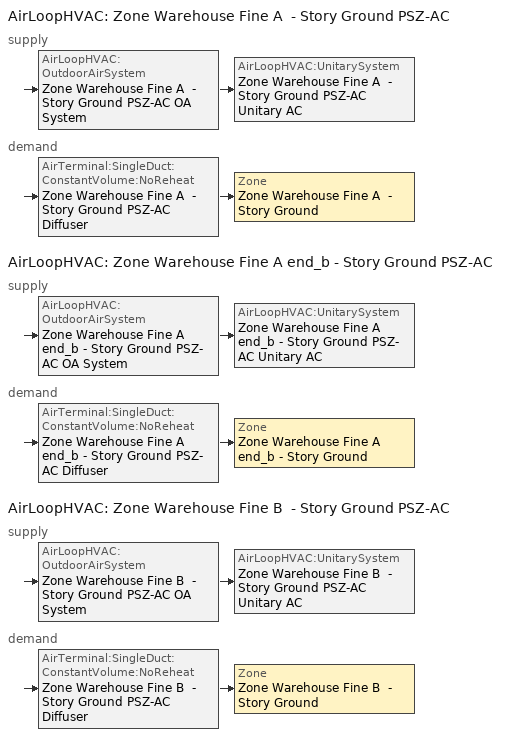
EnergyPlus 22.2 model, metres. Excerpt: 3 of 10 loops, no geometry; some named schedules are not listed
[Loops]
AirLoopHVAC 'Zone Warehouse Fine A  - Story Ground PSZ-AC'
 supply: AirLoopHVAC:OutdoorAirSystem 'Zone Warehouse Fine A  - Story Ground PSZ-AC OA System' > AirLoopHVAC:UnitarySystem 'Zone Warehouse Fine A  - Story Ground PSZ-AC Unitary AC'
 demand: AirTerminal:SingleDuct:ConstantVolume:NoReheat 'Zone Warehouse Fine A  - Story Ground PSZ-AC Diffuser' > Zone 'Zone Warehouse Fine A  - Story Ground'
AirLoopHVAC 'Zone Warehouse Fine A end_b - Story Ground PSZ-AC'
 supply: AirLoopHVAC:OutdoorAirSystem 'Zone Warehouse Fine A end_b - Story Ground PSZ-AC OA System' > AirLoopHVAC:UnitarySystem 'Zone Warehouse Fine A end_b - Story Ground PSZ-AC Unitary AC'
 demand: AirTerminal:SingleDuct:ConstantVolume:NoReheat 'Zone Warehouse Fine A end_b - Story Ground PSZ-AC Diffuser' > Zone 'Zone Warehouse Fine A end_b - Story Ground'
AirLoopHVAC 'Zone Warehouse Fine B  - Story Ground PSZ-AC'
 supply: AirLoopHVAC:OutdoorAirSystem 'Zone Warehouse Fine B  - Story Ground PSZ-AC OA System' > AirLoopHVAC:UnitarySystem 'Zone Warehouse Fine B  - Story Ground PSZ-AC Unitary AC'
 demand: AirTerminal:SingleDuct:ConstantVolume:NoReheat 'Zone Warehouse Fine B  - Story Ground PSZ-AC Diffuser' > Zone 'Zone Warehouse Fine B  - Story Ground'
[ZoneControl:Thermostat] Temperature Difference Between Cutout And Setpoint {deltaC}=0
Name | Zone or ZoneList | Control Type Schedule | Control 1
Zone Warehouse Fine A  - Story Ground Thermostat | Zone Warehouse Fine A  - Story Ground | Zone Warehouse Fine A  - Story Ground Thermostat Schedule | Warehouse Fine - DOE Ref 1980-2004 Thermostat
Zone Warehouse Fine A end_b - Story Ground Thermostat | Zone Warehouse Fine A end_b - Story Ground | Zone Warehouse Fine A end_b - Story Ground Thermostat Schedule | Warehouse Fine - DOE Ref 1980-2004 Thermostat 1
Zone Warehouse Fine B  - Story Ground Thermostat | Zone Warehouse Fine B  - Story Ground | Zone Warehouse Fine B  - Story Ground Thermostat Schedule | Warehouse Fine - DOE Ref 1980-2004 Thermostat 2
[ThermostatSetpoint:DualSetpoint] Heating Setpoint Temperature Schedule=Warehouse HtgSetp FineStorage; Cooling Setpoint Temperature Schedule=Warehouse ClgSetp FineStorage
Warehouse Fine - DOE Ref 1980-2004 Thermostat; Warehouse Fine - DOE Ref 1980-2004 Thermostat 1; Warehouse Fine - DOE Ref 1980-2004 Thermostat 2
[ZoneHVAC:Baseboard:Convective:Electric] Availability Schedule=Outage Availability Schedule; Heating Design Capacity {W}=Autosize; Efficiency=1
Zone Warehouse Bulk A  - Story Ground Electric Baseboard; Zone Warehouse Bulk A end_a - Story Ground Electric Baseboard; Zone Warehouse Bulk B  - Story Ground Electric Baseboard; Zone Warehouse Bulk B end_a - Story Ground Electric Baseboard; Zone Warehouse Bulk C  - Story Ground Electric Baseboard; Zone Warehouse Bulk C end_a - Story Ground Electric Baseboard
[Zone equipment]
Zone Warehouse Fine A  - Story Ground: Zone Warehouse Fine A  - Story Ground PSZ-AC Diffuser
Zone Warehouse Fine A end_b - Story Ground: Zone Warehouse Fine A end_b - Story Ground PSZ-AC Diffuser
Zone Warehouse Fine B  - Story Ground: Zone Warehouse Fine B  - Story Ground PSZ-AC Diffuser
[Sizing:Zone] Zone Cooling Design Supply Air Temperature Input Method=SupplyAirTemperature; Zone Cooling Design Supply Air Temperature {C}=12.7778; Zone Cooling Design Supply Air Temperature Difference {deltaC}=11.11; Zone Heating Design Supply Air Temperature Input Method=SupplyAirTemperature; Zone Heating Design Supply Air Temperature {C}=50; Zone Heating Design Supply Air Temperature Difference {deltaC}=11.11; Zone Cooling Design Supply Air Humidity Ratio {kgWater/kgDryAir}=0.0085; Zone Heating Design Supply Air Humidity Ratio {kgWater/kgDryAir}=0.008; Cooling Design Air Flow Method=DesignDay; Cooling Design Air Flow Rate {m3/s}=0; Cooling Minimum Air Flow per Zone Floor Area {m3/s-m2}=0.000762; Cooling Minimum Air Flow {m3/s}=0; Cooling Minimum Air Flow Fraction=0; Heating Design Air Flow Method=DesignDay; Heating Design Air Flow Rate {m3/s}=0; Heating Maximum Air Flow per Zone Floor Area {m3/s-m2}=0.002032; Heating Maximum Air Flow {m3/s}=0.141576; Heating Maximum Air Flow Fraction=0.3; Account for Dedicated Outdoor Air System=No; Zone Load Sizing Method=Sensible Load Only No Latent Load; Zone Latent Cooling Design Supply Air Humidity Ratio Input Method=HumidityRatioDifference; Zone Cooling Design Supply Air Humidity Ratio Difference {kgWater/kgDryAir}=0.005; Zone Latent Heating Design Supply Air Humidity Ratio Input Method=HumidityRatioDifference; Zone Humidification Design Supply Air Humidity Ratio Difference {kgWater/kgDryAir}=0.005
Name | Design Specification Outdoor Air Object
Zone Warehouse Fine A  - Story Ground | Zone Warehouse Fine A  - Story Ground DSOA Space List
Zone Warehouse Fine A end_b - Story Ground | Zone Warehouse Fine A end_b - Story Ground DSOA Space List
Zone Warehouse Fine B  - Story Ground | Zone Warehouse Fine B  - Story Ground DSOA Space List
[DesignSpecification:OutdoorAir]
Warehouse Fine Ventilation: Outdoor Air Method=Sum; Outdoor Air Flow per Person {m3/s-person}=0; Outdoor Air Flow per Zone Floor Area {m3/s-m2}=0.000254; Outdoor Air Flow per Zone {m3/s}=0; Outdoor Air Flow Air Changes per Hour {1/hr}=0
[DesignSpecification:OutdoorAir:SpaceList] Space Design Specification Outdoor Air Object Name 1=Warehouse Fine Ventilation
Name | Space Name 1
Zone Warehouse Fine A  - Story Ground DSOA Space List | Warehouse Fine A  - Story Ground
Zone Warehouse Fine A end_b - Story Ground DSOA Space List | Warehouse Fine A end_b - Story Ground
Zone Warehouse Fine B  - Story Ground DSOA Space List | Warehouse Fine B  - Story Ground
[AirTerminal:SingleDuct:ConstantVolume:NoReheat] Availability Schedule=Always On Discrete; Maximum Air Flow Rate {m3/s}=AutoSize
Zone Warehouse Fine A  - Story Ground PSZ-AC Diffuser; Zone Warehouse Fine A end_b - Story Ground PSZ-AC Diffuser; Zone Warehouse Fine B  - Story Ground PSZ-AC Diffuser
[Controller:MechanicalVentilation] Availability Schedule=Always On Discrete; Demand Controlled Ventilation=No; System Outdoor Air Method=ZoneSum; Design Specification Outdoor Air Object Name 1=Warehouse Fine Ventilation
Name | Zone or ZoneList Name 1
Controller Mechanical Ventilation 1 | Zone Warehouse Fine A  - Story Ground
Controller Mechanical Ventilation 2 | Zone Warehouse Fine A end_b - Story Ground
Controller Mechanical Ventilation 3 | Zone Warehouse Fine B  - Story Ground
[AirLoopHVAC] Design Supply Air Flow Rate {m3/s}=AutoSize; Design Return Air Flow Fraction of Supply Air Flow=1
Zone Warehouse Fine A  - Story Ground PSZ-AC; Zone Warehouse Fine A end_b - Story Ground PSZ-AC; Zone Warehouse Fine B  - Story Ground PSZ-AC
[Sizing:System] Type of Load to Size On=Sensible; Design Outdoor Air Flow Rate {m3/s}=Autosize; Central Heating Maximum System Air Flow Ratio=1; Preheat Design Temperature {C}=7.22222; Preheat Design Humidity Ratio {kgWater/kgDryAir}=0.008; Precool Design Temperature {C}=12.7778; Precool Design Humidity Ratio {kgWater/kgDryAir}=0.008; Central Cooling Design Supply Air Temperature {C}=12.7778; Central Heating Design Supply Air Temperature {C}=50; Type of Zone Sum to Use=Coincident; 100% Outdoor Air in Cooling=No; 100% Outdoor Air in Heating=No; Central Cooling Design Supply Air Humidity Ratio {kgWater/kgDryAir}=0.0085; Central Heating Design Supply Air Humidity Ratio {kgWater/kgDryAir}=0.008; Cooling Supply Air Flow Rate Method=DesignDay; Cooling Supply Air Flow Rate {m3/s}=0; Cooling Supply Air Flow Rate Per Floor Area {m3/s-m2}=0.00996765; Cooling Fraction of Autosized Cooling Supply Air Flow Rate=1; Cooling Supply Air Flow Rate Per Unit Cooling Capacity {m3/s-W}=3.94755e-05; Heating Supply Air Flow Rate Method=DesignDay; Heating Supply Air Flow Rate {m3/s}=0; Heating Supply Air Flow Rate Per Floor Area {m3/s-m2}=0.00996765; Heating Fraction of Autosized Heating Supply Air Flow Rate=1; Heating Fraction of Autosized Cooling Supply Air Flow Rate=1; Heating Supply Air Flow Rate Per Unit Heating Capacity {m3/s-W}=3.15882e-05; System Outdoor Air Method=ZoneSum; Zone Maximum Outdoor Air Fraction=1; Cooling Design Capacity Method=CoolingDesignCapacity; Cooling Design Capacity {W}=Autosize; Cooling Design Capacity Per Floor Area {W/m2}=234.7; Fraction of Autosized Cooling Design Capacity=1; Heating Design Capacity Method=HeatingDesignCapacity; Heating Design Capacity {W}=Autosize; Heating Design Capacity Per Floor Area {W/m2}=157; Fraction of Autosized Heating Design Capacity=1; Central Cooling Capacity Control Method=OnOff; Occupant Diversity=Autosize
Zone Warehouse Fine A  - Story Ground PSZ-AC; Zone Warehouse Fine A end_b - Story Ground PSZ-AC; Zone Warehouse Fine B  - Story Ground PSZ-AC
[AvailabilityManager:NightCycle] Applicability Schedule=Always On Discrete; Control Type=CycleOnAny; Thermostat Tolerance {deltaC}=1; Cycling Run Time Control Type=FixedRunTime; Cycling Run Time {s}=1800
Name | Fan Schedule
Availability Manager Night Cycle 6 | Zone Warehouse Fine A  - Story Ground PSZ-AC Occ Sch
Availability Manager Night Cycle 7 | Zone Warehouse Fine A end_b - Story Ground PSZ-AC Occ Sch
Availability Manager Night Cycle 8 | Zone Warehouse Fine B  - Story Ground PSZ-AC Occ Sch
Availability Manager Night Cycle 9 | Zone Warehouse Fine B end_b - Story Ground PSZ-AC Occ Sch
Availability Manager Night Cycle 10 | Zone Warehouse Fine C  - Story Ground PSZ-AC Occ Sch
Availability Manager Night Cycle 11 | Zone Warehouse Fine C end_b - Story Ground PSZ-AC Occ Sch
Availability Manager Night Cycle 12 | Zone Warehouse Office A  - Story Ground PSZ-AC Occ Sch
Availability Manager Night Cycle 13 | Zone Warehouse Office B  - Story Ground PSZ-AC Occ Sch
Availability Manager Night Cycle 14 | Zone Warehouse Office C  - Story Ground PSZ-AC Occ Sch
[Controller:OutdoorAir] Minimum Outdoor Air Flow Rate {m3/s}=Autosize; Maximum Outdoor Air Flow Rate {m3/s}=Autosize; Economizer Control Type=NoEconomizer; Economizer Control Action Type=ModulateFlow; Economizer Maximum Limit Dry-Bulb Temperature {C}=28; Economizer Maximum Limit Enthalpy {J/kg}=64000; Lockout Type=LockoutWithCompressor; Minimum Limit Type=FixedMinimum; Minimum Outdoor Air Schedule=Always On Discrete; High Humidity Control=No; Control High Indoor Humidity Based on Outdoor Humidity Ratio=Yes; Heat Recovery Bypass Control Type=BypassWhenWithinEconomizerLimits
Name | Mechanical Ventilation Controller
Zone Warehouse Fine A  - Story Ground PSZ-AC OA System Controller | Controller Mechanical Ventilation 1
Zone Warehouse Fine A end_b - Story Ground PSZ-AC OA System Controller | Controller Mechanical Ventilation 2
Zone Warehouse Fine B  - Story Ground PSZ-AC OA System Controller | Controller Mechanical Ventilation 3
[AvailabilityManager:Scheduled] Schedule=Always On Discrete
Zone Warehouse Fine A  - Story Ground PSZ-AC OA System Availability Manager; Zone Warehouse Fine A end_b - Story Ground PSZ-AC OA System Availability Manager; Zone Warehouse Fine B  - Story Ground PSZ-AC OA System Availability Manager; Zone Warehouse Fine B end_b - Story Ground PSZ-AC OA System Availability Manager; Zone Warehouse Fine C  - Story Ground PSZ-AC OA System Availability Manager; Zone Warehouse Fine C end_b - Story Ground PSZ-AC OA System Availability Manager; Zone Warehouse Office A  - Story Ground PSZ-AC OA System Availability Manager; Zone Warehouse Office B  - Story Ground PSZ-AC OA System Availability Manager; Zone Warehouse Office C  - Story Ground PSZ-AC OA System Availability Manager
[SetpointManager:MixedAir] Control Variable=Temperature
Name | Setpoint Node or NodeList
Zone Warehouse Fine A  - Story Ground PSZ-AC Mixed Air Node OS Default SPM | Zone Warehouse Fine A  - Story Ground PSZ-AC Mixed Air Node
Zone Warehouse Fine A end_b - Story Ground PSZ-AC Mixed Air Node OS Default SPM | Zone Warehouse Fine A end_b - Story Ground PSZ-AC Mixed Air Node
Zone Warehouse Fine B  - Story Ground PSZ-AC Mixed Air Node OS Default SPM | Zone Warehouse Fine B  - Story Ground PSZ-AC Mixed Air Node
[AirLoopHVAC:UnitarySystem] Control Type=Load; Dehumidification Control Type=None; Availability Schedule=Outage Availability Schedule; Fan Placement=DrawThrough; DX Heating Coil Sizing Ratio=1; Use DOAS DX Cooling Coil=No; Minimum Supply Air Temperature {C}=2; Latent Load Control=SensibleOnlyLoadControl; Cooling Supply Air Flow Rate {m3/s}=Autosize; Heating Supply Air Flow Rate {m3/s}=Autosize; No Load Supply Air Flow Rate {m3/s}=Autosize; Maximum Supply Air Temperature {C}=80; Maximum Outdoor Dry-Bulb Temperature for Supplemental Heater Operation {C}=21; Maximum Cycling Rate {cycles/hr}=2.5; Heat Pump Time Constant {s}=60; Fraction of On-Cycle Power Use=0.01; Heat Pump Fan Delay Time {s}=60; Ancillary On-Cycle Electric Power {W}=0; Ancillary Off-Cycle Electric Power {W}=0
Name | Controlling Zone or Thermostat Location | Supply Fan | Supply Air Fan Operating Mode Schedule | Heating Coil | Cooling Coil | Supplemental Heating Coil
Zone Warehouse Fine A  - Story Ground PSZ-AC Unitary AC | Zone Warehouse Fine A  - Story Ground | Zone Warehouse Fine A  - Story Ground PSZ-AC Fan | Zone Warehouse Fine A  - Story Ground PSZ-AC Occ Sch | Zone Warehouse Fine A  - Story Ground PSZ-AC Gas Htg Coil 12kBtu/hr 0.8 Thermal Eff | Zone Warehouse Fine A  - Story Ground PSZ-AC 1spd DX AC Clg Coil 5kBtu/hr 9.7SEER | Zone Warehouse Fine A  - Story Ground PSZ-AC No Heat
Zone Warehouse Fine A end_b - Story Ground PSZ-AC Unitary AC | Zone Warehouse Fine A end_b - Story Ground | Zone Warehouse Fine A end_b - Story Ground PSZ-AC Fan | Zone Warehouse Fine A end_b - Story Ground PSZ-AC Occ Sch | Zone Warehouse Fine A end_b - Story Ground PSZ-AC Gas Htg Coil 19kBtu/hr 0.8 Thermal Eff | Zone Warehouse Fine A end_b - Story Ground PSZ-AC 1spd DX AC Clg Coil 8kBtu/hr 9.7SEER | Zone Warehouse Fine A end_b - Story Ground PSZ-AC No Heat
Zone Warehouse Fine B  - Story Ground PSZ-AC Unitary AC | Zone Warehouse Fine B  - Story Ground | Zone Warehouse Fine B  - Story Ground PSZ-AC Fan | Zone Warehouse Fine B  - Story Ground PSZ-AC Occ Sch | Zone Warehouse Fine B  - Story Ground PSZ-AC Gas Htg Coil 9kBtu/hr 0.8 Thermal Eff | Zone Warehouse Fine B  - Story Ground PSZ-AC 1spd DX AC Clg Coil 3kBtu/hr 9.7SEER | Zone Warehouse Fine B  - Story Ground PSZ-AC No Heat
[Fan:OnOff] Availability Schedule=Always On Discrete; Fan Total Efficiency=0.53625; Pressure Rise {Pa}=622.722; Maximum Flow Rate {m3/s}=Autosize; Motor Efficiency=0.825; Motor In Airstream Fraction=1
Name | Fan Power Ratio Function of Speed Ratio Curve | Fan Efficiency Ratio Function of Speed Ratio Curve
Zone Warehouse Fine A  - Story Ground PSZ-AC Fan | Fan On Off Power Curve | Fan On Off Efficiency Curve
Zone Warehouse Fine A end_b - Story Ground PSZ-AC Fan | Fan On Off Power Curve 1 | Fan On Off Efficiency Curve 1
Zone Warehouse Fine B  - Story Ground PSZ-AC Fan | Fan On Off Power Curve 2 | Fan On Off Efficiency Curve 2
[Coil:Heating:Fuel] Availability Schedule=Always On Discrete; Fuel Type=NaturalGas; Burner Efficiency=0.8; Nominal Capacity {W}=AutoSize; Parasitic Electric Load {W}=0; Parasitic Fuel Load {W}=0
Zone Warehouse Fine A  - Story Ground PSZ-AC Gas Htg Coil 12kBtu/hr 0.8 Thermal Eff; Zone Warehouse Fine A end_b - Story Ground PSZ-AC Gas Htg Coil 19kBtu/hr 0.8 Thermal Eff; Zone Warehouse Fine B  - Story Ground PSZ-AC Gas Htg Coil 9kBtu/hr 0.8 Thermal Eff
[Coil:Cooling:DX:SingleSpeed] Availability Schedule=Always On Discrete; Gross Rated Total Cooling Capacity {W}=Autosize; Gross Rated Sensible Heat Ratio=Autosize; Gross Rated Cooling COP {W/W}=3.14722; Rated Air Flow Rate {m3/s}=Autosize; Rated Evaporator Fan Power Per Volume Flow Rate 2017 {W/(m3/s)}=773.3; Rated Evaporator Fan Power Per Volume Flow Rate 2023 {W/(m3/s)}=934.4; Total Cooling Capacity Function of Temperature Curve=DOE Ref DX Clg Coil Cool-Cap-fT; Total Cooling Capacity Function of Flow Fraction Curve=DOE Ref DX Clg Coil Cool-CAP-fFlow; Energy Input Ratio Function of Temperature Curve=DOE Ref DX Clg Coil Cool-EIR-fT; Energy Input Ratio Function of Flow Fraction Curve=DOE Ref DX Clg Coil Cool-EIR-fFlow; Part Load Fraction Correlation Curve=DOE Ref DX Clg Coil Cool-PLF-fPLR; Minimum Outdoor Dry-Bulb Temperature for Compressor Operation {C}=-25; Nominal Time for Condensate Removal to Begin {s}=0; Ratio of Initial Moisture Evaporation Rate and Steady State Latent Capacity=0; Maximum Cycling Rate {cycles/hr}=0; Latent Capacity Time Constant {s}=0; Condenser Type=AirCooled; Evaporative Condenser Effectiveness=0.9; Evaporative Condenser Air Flow Rate {m3/s}=Autosize; Evaporative Condenser Pump Rated Power Consumption {W}=Autosize; Crankcase Heater Capacity {W}=0; Maximum Outdoor Dry-Bulb Temperature for Crankcase Heater Operation {C}=10; Basin Heater Capacity {W/K}=0; Basin Heater Setpoint Temperature {C}=2
Zone Warehouse Fine A  - Story Ground PSZ-AC 1spd DX AC Clg Coil 5kBtu/hr 9.7SEER; Zone Warehouse Fine A end_b - Story Ground PSZ-AC 1spd DX AC Clg Coil 8kBtu/hr 9.7SEER; Zone Warehouse Fine B  - Story Ground PSZ-AC 1spd DX AC Clg Coil 3kBtu/hr 9.7SEER
[Coil:Heating:Electric] Availability Schedule=Always Off Discrete; Efficiency=1; Nominal Capacity {W}=0
Zone Warehouse Fine A  - Story Ground PSZ-AC No Heat; Zone Warehouse Fine A end_b - Story Ground PSZ-AC No Heat; Zone Warehouse Fine B  - Story Ground PSZ-AC No Heat
[SetpointManager:SingleZone:Reheat] Control Variable=Temperature; Minimum Supply Air Temperature {C}=12.7778; Maximum Supply Air Temperature {C}=50
Name | Control Zone | Setpoint Node or NodeList
Zone Warehouse Fine A  - Story Ground Setpoint Manager SZ Reheat | Zone Warehouse Fine A  - Story Ground | Zone Warehouse Fine A  - Story Ground PSZ-AC Supply Outlet Node
Zone Warehouse Fine A end_b - Story Ground Setpoint Manager SZ Reheat | Zone Warehouse Fine A end_b - Story Ground | Zone Warehouse Fine A end_b - Story Ground PSZ-AC Supply Outlet Node
Zone Warehouse Fine B  - Story Ground Setpoint Manager SZ Reheat | Zone Warehouse Fine B  - Story Ground | Zone Warehouse Fine B  - Story Ground PSZ-AC Supply Outlet Node
[Schedule:Day:Interval]
Warehouse HtgSetp FineStorage Default; autogen Warehouse HtgSetp FineStorage 0_day_sch; autogen Warehouse HtgSetp FineStorage 1_day_sch: Average, 24:00, 15.56
Warehouse HtgSetp FineStorage Summer Design Day; Warehouse HtgSetp FineStorage Winter Design Day: No, 24:00, 15.56
Warehouse ClgSetp FineStorage Default; autogen Warehouse ClgSetp FineStorage 0_day_sch; autogen Warehouse ClgSetp FineStorage 1_day_sch: Average, 24:00, 26.7
Warehouse ClgSetp FineStorage Summer Design Day; Warehouse ClgSetp FineStorage Winter Design Day: No, 24:00, 26.7
Schedule Day 129; Schedule Day 130; Schedule Day 131; Schedule Day 132; Schedule Day 133; Schedule Day 134; Schedule Day 135; Schedule Day 136; Schedule Day 73; Schedule Day 74; Schedule Day 75; Schedule Day 76; Schedule Day 77; Schedule Day 78; Schedule Day 79; Schedule Day 80; Schedule Day 81; Schedule Day 82; Schedule Day 83; Schedule Day 84; Schedule Day 85; Schedule Day 86; Schedule Day 87; Schedule Day 88: No, 01:00, 0, 02:00, 0, 03:00, 0, 04:00, 0, 05:00, 0, 06:00, 0, 07:00, 0, 08:00, 0, 09:00, 0, 10:00, 0, 11:00, 0, 12:00, 0, 13:00, 0, 14:00, 0, 15:00, 0, 16:00, 0, 17:00, 0, 18:00, 0, 19:00, 0, 20:00, 0, 21:00, 0, 22:00, 0, 23:00, 0, 24:00, 0
Zone Warehouse Fine A  - Story Ground PSZ-AC Occ Sch Default; Zone Warehouse Fine A  - Story Ground PSZ-AC Occ Sch Sunday; Zone Warehouse Fine A end_b - Story Ground PSZ-AC Occ Sch Default; Zone Warehouse Fine A end_b - Story Ground PSZ-AC Occ Sch Sunday; Zone Warehouse Fine B  - Story Ground PSZ-AC Occ Sch Default; Zone Warehouse Fine B  - Story Ground PSZ-AC Occ Sch Sunday: No, 24:00, 0
Zone Warehouse Fine A  - Story Ground PSZ-AC Occ Sch Summer Design Day; Zone Warehouse Fine A  - Story Ground PSZ-AC Occ Sch Winter Design Day; Zone Warehouse Fine A end_b - Story Ground PSZ-AC Occ Sch Summer Design Day; Zone Warehouse Fine A end_b - Story Ground PSZ-AC Occ Sch Winter Design Day; Zone Warehouse Fine B  - Story Ground PSZ-AC Occ Sch Summer Design Day; Zone Warehouse Fine B  - Story Ground PSZ-AC Occ Sch Winter Design Day: No, 24:00, 1
[Schedule:Week:Daily]
Warehouse HtgSetp FineStorage Week Rule - Jan1-Feb25: Warehouse HtgSetp FineStorage Default, autogen Warehouse HtgSetp FineStorage 0_day_sch, Warehouse HtgSetp FineStorage Default, Warehouse HtgSetp FineStorage Default, autogen Warehouse HtgSetp FineStorage 1_day_sch, Warehouse HtgSetp FineStorage Default, Warehouse HtgSetp FineStorage Default, Warehouse HtgSetp FineStorage Default, Warehouse HtgSetp FineStorage Summer Design Day, Warehouse HtgSetp FineStorage Winter Design Day, Warehouse HtgSetp FineStorage Default, Warehouse HtgSetp FineStorage Default
Warehouse HtgSetp FineStorage Week Rule - Feb26-Mar4: Warehouse HtgSetp FineStorage Default, autogen Warehouse HtgSetp FineStorage 0_day_sch, Warehouse HtgSetp FineStorage Default, autogen Warehouse HtgSetp FineStorage 1_day_sch, Warehouse HtgSetp FineStorage Default, Warehouse HtgSetp FineStorage Default, Warehouse HtgSetp FineStorage Default, Warehouse HtgSetp FineStorage Default, Warehouse HtgSetp FineStorage Summer Design Day, Warehouse HtgSetp FineStorage Winter Design Day, Warehouse HtgSetp FineStorage Default, Warehouse HtgSetp FineStorage Default
Warehouse HtgSetp FineStorage Week Rule - Mar5-Dec31: autogen Warehouse HtgSetp FineStorage 0_day_sch, Warehouse HtgSetp FineStorage Default, Warehouse HtgSetp FineStorage Default, autogen Warehouse HtgSetp FineStorage 1_day_sch, Warehouse HtgSetp FineStorage Default, Warehouse HtgSetp FineStorage Default, Warehouse HtgSetp FineStorage Default, Warehouse HtgSetp FineStorage Default, Warehouse HtgSetp FineStorage Summer Design Day, Warehouse HtgSetp FineStorage Winter Design Day, Warehouse HtgSetp FineStorage Default, Warehouse HtgSetp FineStorage Default
Warehouse ClgSetp FineStorage Week Rule - Jan1-Feb25: Warehouse ClgSetp FineStorage Default, autogen Warehouse ClgSetp FineStorage 0_day_sch, Warehouse ClgSetp FineStorage Default, Warehouse ClgSetp FineStorage Default, autogen Warehouse ClgSetp FineStorage 1_day_sch, Warehouse ClgSetp FineStorage Default, Warehouse ClgSetp FineStorage Default, Warehouse ClgSetp FineStorage Default, Warehouse ClgSetp FineStorage Summer Design Day, Warehouse ClgSetp FineStorage Winter Design Day, Warehouse ClgSetp FineStorage Default, Warehouse ClgSetp FineStorage Default
Warehouse ClgSetp FineStorage Week Rule - Feb26-Mar4: Warehouse ClgSetp FineStorage Default, autogen Warehouse ClgSetp FineStorage 0_day_sch, Warehouse ClgSetp FineStorage Default, autogen Warehouse ClgSetp FineStorage 1_day_sch, Warehouse ClgSetp FineStorage Default, Warehouse ClgSetp FineStorage Default, Warehouse ClgSetp FineStorage Default, Warehouse ClgSetp FineStorage Default, Warehouse ClgSetp FineStorage Summer Design Day, Warehouse ClgSetp FineStorage Winter Design Day, Warehouse ClgSetp FineStorage Default, Warehouse ClgSetp FineStorage Default
Warehouse ClgSetp FineStorage Week Rule - Mar5-Dec31: autogen Warehouse ClgSetp FineStorage 0_day_sch, Warehouse ClgSetp FineStorage Default, Warehouse ClgSetp FineStorage Default, autogen Warehouse ClgSetp FineStorage 1_day_sch, Warehouse ClgSetp FineStorage Default, Warehouse ClgSetp FineStorage Default, Warehouse ClgSetp FineStorage Default, Warehouse ClgSetp FineStorage Default, Warehouse ClgSetp FineStorage Summer Design Day, Warehouse ClgSetp FineStorage Winter Design Day, Warehouse ClgSetp FineStorage Default, Warehouse ClgSetp FineStorage Default
Zone Warehouse Fine A  - Story Ground PSZ-AC Occ Sch Week Rule - Jan1-Oct28; Zone Warehouse Fine A  - Story Ground PSZ-AC Occ Sch Week Rule - Nov12-Dec31: Zone Warehouse Fine A  - Story Ground PSZ-AC Occ Sch Sunday, Zone Warehouse Fine A  - Story Ground PSZ-AC Occ Sch Sunday, Zone Warehouse Fine A  - Story Ground PSZ-AC Occ Sch Sunday, Zone Warehouse Fine A  - Story Ground PSZ-AC Occ Sch Sunday, Zone Warehouse Fine A  - Story Ground PSZ-AC Occ Sch Default, Zone Warehouse Fine A  - Story Ground PSZ-AC Occ Sch Sunday, Zone Warehouse Fine A  - Story Ground PSZ-AC Occ Sch Sunday, Zone Warehouse Fine A  - Story Ground PSZ-AC Occ Sch Default, Zone Warehouse Fine A  - Story Ground PSZ-AC Occ Sch Summer Design Day, Zone Warehouse Fine A  - Story Ground PSZ-AC Occ Sch Winter Design Day, Zone Warehouse Fine A  - Story Ground PSZ-AC Occ Sch Default, Zone Warehouse Fine A  - Story Ground PSZ-AC Occ Sch Default
Zone Warehouse Fine A  - Story Ground PSZ-AC Occ Sch Week Rule - Oct29-Nov4: Zone Warehouse Fine A  - Story Ground PSZ-AC Occ Sch Sunday, Zone Warehouse Fine A  - Story Ground PSZ-AC Occ Sch Sunday, Schedule Day 129, Schedule Day 130, Schedule Day 131, Schedule Day 132, Schedule Day 133, Zone Warehouse Fine A  - Story Ground PSZ-AC Occ Sch Default, Zone Warehouse Fine A  - Story Ground PSZ-AC Occ Sch Summer Design Day, Zone Warehouse Fine A  - Story Ground PSZ-AC Occ Sch Winter Design Day, Zone Warehouse Fine A  - Story Ground PSZ-AC Occ Sch Default, Zone Warehouse Fine A  - Story Ground PSZ-AC Occ Sch Default
Zone Warehouse Fine A  - Story Ground PSZ-AC Occ Sch Week Rule - Nov5-Nov11: Schedule Day 134, Schedule Day 135, Schedule Day 136, Zone Warehouse Fine A  - Story Ground PSZ-AC Occ Sch Sunday, Zone Warehouse Fine A  - Story Ground PSZ-AC Occ Sch Default, Zone Warehouse Fine A  - Story Ground PSZ-AC Occ Sch Sunday, Zone Warehouse Fine A  - Story Ground PSZ-AC Occ Sch Sunday, Zone Warehouse Fine A  - Story Ground PSZ-AC Occ Sch Default, Zone Warehouse Fine A  - Story Ground PSZ-AC Occ Sch Summer Design Day, Zone Warehouse Fine A  - Story Ground PSZ-AC Occ Sch Winter Design Day, Zone Warehouse Fine A  - Story Ground PSZ-AC Occ Sch Default, Zone Warehouse Fine A  - Story Ground PSZ-AC Occ Sch Default
Zone Warehouse Fine A end_b - Story Ground PSZ-AC Occ Sch Week Rule - Jan1-Oct28; Zone Warehouse Fine A end_b - Story Ground PSZ-AC Occ Sch Week Rule - Nov12-Dec31: Zone Warehouse Fine A end_b - Story Ground PSZ-AC Occ Sch Sunday, Zone Warehouse Fine A end_b - Story Ground PSZ-AC Occ Sch Sunday, Zone Warehouse Fine A end_b - Story Ground PSZ-AC Occ Sch Sunday, Zone Warehouse Fine A end_b - Story Ground PSZ-AC Occ Sch Sunday, Zone Warehouse Fine A end_b - Story Ground PSZ-AC Occ Sch Default, Zone Warehouse Fine A end_b - Story Ground PSZ-AC Occ Sch Sunday, Zone Warehouse Fine A end_b - Story Ground PSZ-AC Occ Sch Sunday, Zone Warehouse Fine A end_b - Story Ground PSZ-AC Occ Sch Default, Zone Warehouse Fine A end_b - Story Ground PSZ-AC Occ Sch Summer Design Day, Zone Warehouse Fine A end_b - Story Ground PSZ-AC Occ Sch Winter Design Day, Zone Warehouse Fine A end_b - Story Ground PSZ-AC Occ Sch Default, Zone Warehouse Fine A end_b - Story Ground PSZ-AC Occ Sch Default
Zone Warehouse Fine A end_b - Story Ground PSZ-AC Occ Sch Week Rule - Oct29-Nov4: Zone Warehouse Fine A end_b - Story Ground PSZ-AC Occ Sch Sunday, Zone Warehouse Fine A end_b - Story Ground PSZ-AC Occ Sch Sunday, Schedule Day 81, Schedule Day 82, Schedule Day 83, Schedule Day 84, Schedule Day 85, Zone Warehouse Fine A end_b - Story Ground PSZ-AC Occ Sch Default, Zone Warehouse Fine A end_b - Story Ground PSZ-AC Occ Sch Summer Design Day, Zone Warehouse Fine A end_b - Story Ground PSZ-AC Occ Sch Winter Design Day, Zone Warehouse Fine A end_b - Story Ground PSZ-AC Occ Sch Default, Zone Warehouse Fine A end_b - Story Ground PSZ-AC Occ Sch Default
Zone Warehouse Fine A end_b - Story Ground PSZ-AC Occ Sch Week Rule - Nov5-Nov11: Schedule Day 86, Schedule Day 87, Schedule Day 88, Zone Warehouse Fine A end_b - Story Ground PSZ-AC Occ Sch Sunday, Zone Warehouse Fine A end_b - Story Ground PSZ-AC Occ Sch Default, Zone Warehouse Fine A end_b - Story Ground PSZ-AC Occ Sch Sunday, Zone Warehouse Fine A end_b - Story Ground PSZ-AC Occ Sch Sunday, Zone Warehouse Fine A end_b - Story Ground PSZ-AC Occ Sch Default, Zone Warehouse Fine A end_b - Story Ground PSZ-AC Occ Sch Summer Design Day, Zone Warehouse Fine A end_b - Story Ground PSZ-AC Occ Sch Winter Design Day, Zone Warehouse Fine A end_b - Story Ground PSZ-AC Occ Sch Default, Zone Warehouse Fine A end_b - Story Ground PSZ-AC Occ Sch Default
Zone Warehouse Fine B  - Story Ground PSZ-AC Occ Sch Week Rule - Jan1-Oct28; Zone Warehouse Fine B  - Story Ground PSZ-AC Occ Sch Week Rule - Nov12-Dec31: Zone Warehouse Fine B  - Story Ground PSZ-AC Occ Sch Sunday, Zone Warehouse Fine B  - Story Ground PSZ-AC Occ Sch Sunday, Zone Warehouse Fine B  - Story Ground PSZ-AC Occ Sch Sunday, Zone Warehouse Fine B  - Story Ground PSZ-AC Occ Sch Sunday, Zone Warehouse Fine B  - Story Ground PSZ-AC Occ Sch Default, Zone Warehouse Fine B  - Story Ground PSZ-AC Occ Sch Sunday, Zone Warehouse Fine B  - Story Ground PSZ-AC Occ Sch Sunday, Zone Warehouse Fine B  - Story Ground PSZ-AC Occ Sch Default, Zone Warehouse Fine B  - Story Ground PSZ-AC Occ Sch Summer Design Day, Zone Warehouse Fine B  - Story Ground PSZ-AC Occ Sch Winter Design Day, Zone Warehouse Fine B  - Story Ground PSZ-AC Occ Sch Default, Zone Warehouse Fine B  - Story Ground PSZ-AC Occ Sch Default
Zone Warehouse Fine B  - Story Ground PSZ-AC Occ Sch Week Rule - Oct29-Nov4: Zone Warehouse Fine B  - Story Ground PSZ-AC Occ Sch Sunday, Zone Warehouse Fine B  - Story Ground PSZ-AC Occ Sch Sunday, Schedule Day 73, Schedule Day 74, Schedule Day 75, Schedule Day 76, Schedule Day 77, Zone Warehouse Fine B  - Story Ground PSZ-AC Occ Sch Default, Zone Warehouse Fine B  - Story Ground PSZ-AC Occ Sch Summer Design Day, Zone Warehouse Fine B  - Story Ground PSZ-AC Occ Sch Winter Design Day, Zone Warehouse Fine B  - Story Ground PSZ-AC Occ Sch Default, Zone Warehouse Fine B  - Story Ground PSZ-AC Occ Sch Default
Zone Warehouse Fine B  - Story Ground PSZ-AC Occ Sch Week Rule - Nov5-Nov11: Schedule Day 78, Schedule Day 79, Schedule Day 80, Zone Warehouse Fine B  - Story Ground PSZ-AC Occ Sch Sunday, Zone Warehouse Fine B  - Story Ground PSZ-AC Occ Sch Default, Zone Warehouse Fine B  - Story Ground PSZ-AC Occ Sch Sunday, Zone Warehouse Fine B  - Story Ground PSZ-AC Occ Sch Sunday, Zone Warehouse Fine B  - Story Ground PSZ-AC Occ Sch Default, Zone Warehouse Fine B  - Story Ground PSZ-AC Occ Sch Summer Design Day, Zone Warehouse Fine B  - Story Ground PSZ-AC Occ Sch Winter Design Day, Zone Warehouse Fine B  - Story Ground PSZ-AC Occ Sch Default, Zone Warehouse Fine B  - Story Ground PSZ-AC Occ Sch Default
[Schedule:Year]
Warehouse HtgSetp FineStorage: Warehouse HtgSetp FineStorage Week Rule - Jan1-Feb25, 1, 1, 2, 25, Warehouse HtgSetp FineStorage Week Rule - Feb26-Mar4, 2, 26, 3, 4, Warehouse HtgSetp FineStorage Week Rule - Mar5-Dec31, 3, 5, 12, 31
Warehouse ClgSetp FineStorage: Warehouse ClgSetp FineStorage Week Rule - Jan1-Feb25, 1, 1, 2, 25, Warehouse ClgSetp FineStorage Week Rule - Feb26-Mar4, 2, 26, 3, 4, Warehouse ClgSetp FineStorage Week Rule - Mar5-Dec31, 3, 5, 12, 31
Zone Warehouse Fine A  - Story Ground PSZ-AC Occ Sch: Zone Warehouse Fine A  - Story Ground PSZ-AC Occ Sch Week Rule - Jan1-Oct28, 1, 1, 10, 28, Zone Warehouse Fine A  - Story Ground PSZ-AC Occ Sch Week Rule - Oct29-Nov4, 10, 29, 11, 4, Zone Warehouse Fine A  - Story Ground PSZ-AC Occ Sch Week Rule - Nov5-Nov11, 11, 5, 11, 11, Zone Warehouse Fine A  - Story Ground PSZ-AC Occ Sch Week Rule - Nov12-Dec31, 11, 12, 12, 31
Zone Warehouse Fine A end_b - Story Ground PSZ-AC Occ Sch: Zone Warehouse Fine A end_b - Story Ground PSZ-AC Occ Sch Week Rule - Jan1-Oct28, 1, 1, 10, 28, Zone Warehouse Fine A end_b - Story Ground PSZ-AC Occ Sch Week Rule - Oct29-Nov4, 10, 29, 11, 4, Zone Warehouse Fine A end_b - Story Ground PSZ-AC Occ Sch Week Rule - Nov5-Nov11, 11, 5, 11, 11, Zone Warehouse Fine A end_b - Story Ground PSZ-AC Occ Sch Week Rule - Nov12-Dec31, 11, 12, 12, 31
Zone Warehouse Fine B  - Story Ground PSZ-AC Occ Sch: Zone Warehouse Fine B  - Story Ground PSZ-AC Occ Sch Week Rule - Jan1-Oct28, 1, 1, 10, 28, Zone Warehouse Fine B  - Story Ground PSZ-AC Occ Sch Week Rule - Oct29-Nov4, 10, 29, 11, 4, Zone Warehouse Fine B  - Story Ground PSZ-AC Occ Sch Week Rule - Nov5-Nov11, 11, 5, 11, 11, Zone Warehouse Fine B  - Story Ground PSZ-AC Occ Sch Week Rule - Nov12-Dec31, 11, 12, 12, 31
Zone Warehouse Fine B end_b - Story Ground PSZ-AC Occ Sch: Zone Warehouse Fine B end_b - Story Ground PSZ-AC Occ Sch Week Rule - Jan1-Oct28, 1, 1, 10, 28, Zone Warehouse Fine B end_b - Story Ground PSZ-AC Occ Sch Week Rule - Oct29-Nov4, 10, 29, 11, 4, Zone Warehouse Fine B end_b - Story Ground PSZ-AC Occ Sch Week Rule - Nov5-Nov11, 11, 5, 11, 11, Zone Warehouse Fine B end_b - Story Ground PSZ-AC Occ Sch Week Rule - Nov12-Dec31, 11, 12, 12, 31
[Schedule:Compact]
Outage Availability Schedule: Through: 01/01, For: AllDays, Until: 24:00, 1, Through: 01/02, For: AllDays, Until: 24:00, 1, Through: 01/03, For: AllDays, Until: 24:00, 1, Through: 01/04, For: AllDays, Until: 24:00, 1, Through: 01/05, For: AllDays, Until: 24:00, 1, Through: 01/06, For: AllDays, Until: 24:00, 1, Through: 01/07, For: AllDays, Until: 24:00, 1, Through: 01/08, For: AllDays, Until: 24:00, 1, Through: 01/09, For: AllDays, Until: 24:00, 1, Through: 01/10, For: AllDays, Until: 24:00, 1, Through: 01/11, For: AllDays, Until: 24:00, 1, Through: 01/12, For: AllDays, Until: 24:00, 1, Through: 01/13, For: AllDays, Until: 24:00, 1, Through: 01/14, For: AllDays, Until: 24:00, 1, Through: 01/15, For: AllDays, Until: 24:00, 1, Through: 01/16, For: AllDays, Until: 24:00, 1, Through: 01/17, For: AllDays, Until: 24:00, 1, Through: 01/18, For: AllDays, Until: 24:00, 1, Through: 01/19, For: AllDays, Until: 24:00, 1, Through: 01/20, For: AllDays, Until: 24:00, 1, Through: 01/21, For: AllDays, Until: 24:00, 1, Through: 01/22, For: AllDays, Until: 24:00, 1, Through: 01/23, For: AllDays, Until: 24:00, 1, Through: 01/24, For: AllDays, Until: 24:00, 1, Through: 01/25, For: AllDays, Until: 24:00, 1, Through: 01/26, For: AllDays, Until: 24:00, 1, Through: 01/27, For: AllDays, Until: 24:00, 1, Through: 01/28, For: AllDays, Until: 24:00, 1, Through: 01/29, For: AllDays, Until: 24:00, 1, Through: 01/30, For: AllDays, Until: 24:00, 1, Through: 01/31, For: AllDays, Until: 24:00, 1, Through: 02/01, For: AllDays, Until: 24:00, 1, Through: 02/02, For: AllDays, Until: 24:00, 1, Through: 02/03, For: AllDays, Until: 24:00, 1, Through: 02/04, For: AllDays, Until: 24:00, 1, Through: 02/05, For: AllDays, Until: 24:00, 1, Through: 02/06, For: AllDays, Until: 24:00, 1, Through: 02/07, For: AllDays, Until: 24:00, 1, Through: 02/08, For: AllDays, Until: 24:00, 1, Through: 02/09, For: AllDays, Until: 24:00, 1, Through: 02/10, For: AllDays, Until: 24:00, 1, Through: 02/11, For: AllDays, Until: 24:00, 1, Through: 02/12, For: AllDays, Until: 24:00, 1, Through: 02/13, For: AllDays, Until: 24:00, 1, Through: 02/14, For: AllDays, Until: 24:00, 1, Through: 02/15, For: AllDays, Until: 24:00, 1, Through: 02/16, For: AllDays, Until: 24:00, 1, Through: 02/17, For: AllDays, Until: 24:00, 1, Through: 02/18, For: AllDays, Until: 24:00, 1, Through: 02/19, For: AllDays, Until: 24:00, 1, Through: 02/20, For: AllDays, Until: 24:00, 1, Through: 02/21, For: AllDays, Until: 24:00, 1, Through: 02/22, For: AllDays, Until: 24:00, 1, Through: 02/23, For: AllDays, Until: 24:00, 1, Through: 02/24, For: AllDays, Until: 24:00, 1, Through: 02/25, For: AllDays, Until: 24:00, 1, Through: 02/26, For: AllDays, Until: 24:00, 1, Through: 02/27, For: AllDays, Until: 24:00, 1, Through: 02/28, For: AllDays, Until: 24:00, 1, Through: 03/01, For: AllDays, Until: 24:00, 1, Through: 03/02, For: AllDays, Until: 24:00, 1, Through: 03/03, For: AllDays, Until: 24:00, 1, Through: 03/04, For: AllDays, Until: 24:00, 1, Through: 03/05, For: AllDays, Until: 24:00, 1, Through: 03/06, For: AllDays, Until: 24:00, 1, Through: 03/07, For: AllDays, Until: 24:00, 1, Through: 03/08, For: AllDays, Until: 24:00, 1, Through: 03/09, For: AllDays, Until: 24:00, 1, Through: 03/10, For: AllDays, Until: 24:00, 1, Through: 03/11, For: AllDays, Until: 24:00, 1, Through: 03/12, For: AllDays, Until: 24:00, 1, Through: 03/13, For: AllDays, Until: 24:00, 1, Through: 03/14, For: AllDays, Until: 24:00, 1, Through: 03/15, For: AllDays, Until: 24:00, 1, Through: 03/16, For: AllDays, Until: 24:00, 1, Through: 03/17, For: AllDays, Until: 24:00, 1, Through: 03/18, For: AllDays, Until: 24:00, 1, Through: 03/19, For: AllDays, Until: 24:00, 1, Through: 03/20, For: AllDays, Until: 24:00, 1, Through: 03/21, For: AllDays, Until: 24:00, 1, Through: 03/22, For: AllDays, Until: 24:00, 1, Through: 03/23, For: AllDays, Until: 24:00, 1, Through: 03/24, For: AllDays, Until: 24:00, 1, Through: 03/25, For: AllDays, Until: 24:00, 1, Through: 03/26, For: AllDays, Until: 24:00, 1, Through: 03/27, For: AllDays, Until: 24:00, 1, Through: 03/28, For: AllDays, Until: 24:00, 1, Through: 03/29, For: AllDays, Until: 24:00, 1, Through: 03/30, For: AllDays, Until: 24:00, 1, Through: 03/31, For: AllDays, Until: 24:00, 1, Through: 04/01, For: AllDays, Until: 24:00, 1, Through: 04/02, For: AllDays, Until: 24:00, 1, Through: 04/03, For: AllDays, Until: 24:00, 1, Through: 04/04, For: AllDays, Until: 24:00, 1, Through: 04/05, For: AllDays, Until: 24:00, 1, Through: 04/06, For: AllDays, Until: 24:00, 1, Through: 04/07, For: AllDays, Until: 24:00, 1, Through: 04/08, For: AllDays, Until: 24:00, 1, Through: 04/09, For: AllDays, Until: 24:00, 1, Through: 04/10, For: AllDays, Until: 24:00, 1, Through: 04/11, For: AllDays, Until: 24:00, 1, Through: 04/12, For: AllDays, Until: 24:00, 1, Through: 04/13, For: AllDays, Until: 24:00, 1, Through: 04/14, For: AllDays, Until: 24:00, 1, Through: 04/15, For: AllDays, Until: 24:00, 1, Through: 04/16, For: AllDays, Until: 24:00, 1, Through: 04/17, For: AllDays, Until: 24:00, 1, Through: 04/18, For: AllDays, Until: 24:00, 1, Through: 04/19, For: AllDays, Until: 24:00, 1, Through: 04/20, For: AllDays, Until: 24:00, 1, Through: 04/21, For: AllDays, Until: 24:00, 1, Through: 04/22, For: AllDays, Until: 24:00, 1, Through: 04/23, For: AllDays, Until: 24:00, 1, Through: 04/24, For: AllDays, Until: 24:00, 1, Through: 04/25, For: AllDays, Until: 24:00, 1, Through: 04/26, For: AllDays, Until: 24:00, 1, Through: 04/27, For: AllDays, Until: 24:00, 1, Through: 04/28, For: AllDays, Until: 24:00, 1, Through: 04/29, For: AllDays, Until: 24:00, 1, Through: 04/30, For: AllDays, Until: 24:00, 1, Through: 05/01, For: AllDays, Until: 24:00, 1, Through: 05/02, For: AllDays, Until: 24:00, 1, Through: 05/03, For: AllDays, Until: 24:00, 1, Through: 05/04, For: AllDays, Until: 24:00, 1, Through: 05/05, For: AllDays, Until: 24:00, 1, Through: 05/06, For: AllDays, Until: 24:00, 1, Through: 05/07, For: AllDays, Until: 24:00, 1, Through: 05/08, For: AllDays, Until: 24:00, 1, Through: 05/09, For: AllDays, Until: 24:00, 1, Through: 05/10, For: AllDays, Until: 24:00, 1, Through: 05/11, For: AllDays, Until: 24:00, 1, Through: 05/12, For: AllDays, Until: 24:00, 1, Through: 05/13, For: AllDays, Until: 24:00, 1, Through: 05/14, For: AllDays, Until: 24:00, 1, Through: 05/15, For: AllDays, Until: 24:00, 1, Through: 05/16, For: AllDays, Until: 24:00, 1, Through: 05/17, For: AllDays, Until: 24:00, 1, Through: 05/18, For: AllDays, Until: 24:00, 1, Through: 05/19, For: AllDays, Until: 24:00, 1, Through: 05/20, For: AllDays, Until: 24:00, 1, Through: 05/21, For: AllDays, Until: 24:00, 1, Through: 05/22, For: AllDays, Until: 24:00, 1, Through: 05/23, For: AllDays, Until: 24:00, 1, Through: 05/24, For: AllDays, Until: 24:00, 1, Through: 05/25, For: AllDays, Until: 24:00, 1, Through: 05/26, For: AllDays, Until: 24:00, 1, Through: 05/27, For: AllDays, Until: 24:00, 1, Through: 05/28, For: AllDays, Until: 24:00, 1, Through: 05/29, For: AllDays, Until: 24:00, 1, Through: 05/30, For: AllDays, Until: 24:00, 1, Through: 05/31, For: AllDays, Until: 24:00, 1, Through: 06/01, For: AllDays, Until: 24:00, 1, Through: 06/02, For: AllDays, Until: 24:00, 1, Through: 06/03, For: AllDays, Until: 24:00, 1, Through: 06/04, For: AllDays, Until: 24:00, 1, Through: 06/05, For: AllDays, Until: 24:00, 1, Through: 06/06, For: AllDays, Until: 24:00, 1, Through: 06/07, For: AllDays, Until: 24:00, 1, Through: 06/08, For: AllDays, Until: 24:00, 1, Through: 06/09, For: AllDays, Until: 24:00, 1, Through: 06/10, For: AllDays, Until: 24:00, 1, Through: 06/11, For: AllDays, Until: 24:00, 1, Through: 06/12, For: AllDays, Until: 24:00, 1, Through: 06/13, For: AllDays, Until: 24:00, 1, Through: 06/14, For: AllDays, Until: 24:00, 1, Through: 06/15, For: AllDays, Until: 24:00, 1, Through: 06/16, For: AllDays, Until: 24:00, 1, Through: 06/17, For: AllDays, Until: 24:00, 1, Through: 06/18, For: AllDays, Until: 24:00, 1, Through: 06/19, For: AllDays, Until: 24:00, 1, Through: 06/20, For: AllDays, Until: 24:00, 1, Through: 06/21, For: AllDays, Until: 24:00, 1, Through: 06/22, For: AllDays, Until: 24:00, 1, Through: 06/23, For: AllDays, Until: 24:00, 1, Through: 06/24, For: AllDays, Until: 24:00, 1, Through: 06/25, For: AllDays, Until: 24:00, 1, Through: 06/26, For: AllDays, Until: 24:00, 1, Through: 06/27, For: AllDays, Until: 24:00, 1, Through: 06/28, For: AllDays, Until: 24:00, 1, Through: 06/29, For: AllDays, Until: 24:00, 1, Through: 06/30, For: AllDays, Until: 24:00, 1, Through: 07/01, For: AllDays, Until: 24:00, 1, Through: 07/02, For: AllDays, Until: 24:00, 1, Through: 07/03, For: AllDays, Until: 24:00, 1, Through: 07/04, For: AllDays, Until: 24:00, 1, Through: 07/05, For: AllDays, Until: 24:00, 1, Through: 07/06, For: AllDays, Until: 24:00, 1, Through: 07/07, For: AllDays, Until: 24:00, 1, Through: 07/08, For: AllDays, Until: 24:00, 1, Through: 07/09, For: AllDays, Until: 24:00, 1, Through: 07/10, For: AllDays, Until: 24:00, 1, Through: 07/11, For: AllDays, Until: 24:00, 1, Through: 07/12, For: AllDays, Until: 24:00, 1, Through: 07/13, For: AllDays, Until: 24:00, 1, Through: 07/14, For: AllDays, Until: 24:00, 1, Through: 07/15, For: AllDays, Until: 24:00, 1, Through: 07/16, For: AllDays, Until: 24:00, 1, Through: 07/17, For: AllDays, Until: 24:00, 1, Through: 07/18, For: AllDays, Until: 24:00, 1, Through: 07/19, For: AllDays, Until: 24:00, 1, Through: 07/20, For: AllDays, Until: 24:00, 1, Through: 07/21, For: AllDays, Until: 24:00, 1, Through: 07/22, For: AllDays, Until: 24:00, 1, Through: 07/23, For: AllDays, Until: 24:00, 1, Through: 07/24, For: AllDays, Until: 24:00, 1, Through: 07/25, For: AllDays, Until: 24:00, 1, Through: 07/26, For: AllDays, Until: 24:00, 1, Through: 07/27, For: AllDays, Until: 24:00, 1, Through: 07/28, For: AllDays, Until: 24:00, 1, Through: 07/29, For: AllDays, Until: 24:00, 1, Through: 07/30, For: AllDays, Until: 24:00, 1, Through: 07/31, For: AllDays, Until: 24:00, 1, Through: 08/01, For: AllDays, Until: 24:00, 1, Through: 08/02, For: AllDays, Until: 24:00, 1, Through: 08/03, For: AllDays, Until: 24:00, 1, Through: 08/04, For: AllDays, Until: 24:00, 1, Through: 08/05, For: AllDays, Until: 24:00, 1, Through: 08/06, For: AllDays, Until: 24:00, 1, Through: 08/07, For: AllDays, Until: 24:00, 1, Through: 08/08, For: AllDays, Until: 24:00, 1, Through: 08/09, For: AllDays, Until: 24:00, 1, Through: 08/10, For: AllDays, Until: 24:00, 1, Through: 08/11, For: AllDays, Until: 24:00, 1, Through: 08/12, For: AllDays, Until: 24:00, 1, Through: 08/13, For: AllDays, Until: 24:00, 1, Through: 08/14, For: AllDays, Until: 24:00, 1, Through: 08/15, For: AllDays, Until: 24:00, 1, Through: 08/16, For: AllDays, Until: 24:00, 1, Through: 08/17, For: AllDays, Until: 24:00, 1, Through: 08/18, For: AllDays, Until: 24:00, 1, Through: 08/19, For: AllDays, Until: 24:00, 1, Through: 08/20, For: AllDays, Until: 24:00, 1, Through: 08/21, For: AllDays, Until: 24:00, 1, Through: 08/22, For: AllDays, Until: 24:00, 1, Through: 08/23, For: AllDays, Until: 24:00, 1, Through: 08/24, For: AllDays, Until: 24:00, 1, Through: 08/25, For: AllDays, Until: 24:00, 1, Through: 08/26, For: AllDays, Until: 24:00, 1, Through: 08/27, For: AllDays, Until: 24:00, 1, Through: 08/28, For: AllDays, Until: 24:00, 1, Through: 08/29, For: AllDays, Until: 24:00, 1, Through: 08/30, For: AllDays, Until: 24:00, 1, Through: 08/31, For: AllDays, Until: 24:00, 1, Through: 09/01, For: AllDays, Until: 24:00, 1, Through: 09/02, For: AllDays, Until: 24:00, 1, Through: 09/03, For: AllDays, Until: 24:00, 1, Through: 09/04, For: AllDays, Until: 24:00, 1, Through: 09/05, For: AllDays, Until: 24:00, 1, Through: 09/06, For: AllDays, Until: 24:00, 1, Through: 09/07, For: AllDays, Until: 24:00, 1, Through: 09/08, For: AllDays, Until: 24:00, 1, Through: 09/09, For: AllDays, Until: 24:00, 1, Through: 09/10, For: AllDays, Until: 24:00, 1, Through: 09/11, For: AllDays, Until: 24:00, 1, Through: 09/12, For: AllDays, Until: 24:00, 1, Through: 09/13, For: AllDays, Until: 24:00, 1, Through: 09/14, For: AllDays, Until: 24:00, 1, Through: 09/15, For: AllDays, Until: 24:00, 1, Through: 09/16, For: AllDays, Until: 24:00, 1, Through: 09/17, For: AllDays, Until: 24:00, 1, Through: 09/18, For: AllDays, Until: 24:00, 1, Through: 09/19, For: AllDays, Until: 24:00, 1, Through: 09/20, For: AllDays, Until: 24:00, 1, Through: 09/21, For: AllDays, Until: 24:00, 1, Through: 09/22, For: AllDays, Until: 24:00, 1, Through: 09/23, For: AllDays, Until: 24:00, 1, Through: 09/24, For: AllDays, Until: 24:00, 1, Through: 09/25, For: AllDays, Until: 24:00, 1, Through: 09/26, For: AllDays, Until: 24:00, 1, Through: 09/27, For: AllDays, Until: 24:00, 1, Through: 09/28, For: AllDays, Until: 24:00, 1, Through: 09/29, For: AllDays, Until: 24:00, 1, Through: 09/30, For: AllDays, Until: 24:00, 1, Through: 10/01, For: AllDays, Until: 24:00, 1, Through: 10/02, For: AllDays, Until: 24:00, 1, Through: 10/03, For: AllDays, Until: 24:00, 1, Through: 10/04, For: AllDays, Until: 24:00, 1, Through: 10/05, For: AllDays, Until: 24:00, 1, Through: 10/06, For: AllDays, Until: 24:00, 1, Through: 10/07, For: AllDays, Until: 24:00, 1, Through: 10/08, For: AllDays, Until: 24:00, 1, Through: 10/09, For: AllDays, Until: 24:00, 1, Through: 10/10, For: AllDays, Until: 24:00, 1, Through: 10/11, For: AllDays, Until: 24:00, 1, Through: 10/12, For: AllDays, Until: 24:00, 1, Through: 10/13, For: AllDays, Until: 24:00, 1, Through: 10/14, For: AllDays, Until: 24:00, 1, Through: 10/15, For: AllDays, Until: 24:00, 1, Through: 10/16, For: AllDays, Until: 24:00, 1, Through: 10/17, For: AllDays, Until: 24:00, 1, Through: 10/18, For: AllDays, Until: 24:00, 1, Through: 10/19, For: AllDays, Until: 24:00, 1, Through: 10/20, For: AllDays, Until: 24:00, 1, Through: 10/21, For: AllDays, Until: 24:00, 1, Through: 10/22, For: AllDays, Until: 24:00, 1, Through: 10/23, For: AllDays, Until: 24:00, 1, Through: 10/24, For: AllDays, Until: 24:00, 1, Through: 10/25, For: AllDays, Until: 24:00, 1, Through: 10/26, For: AllDays, Until: 24:00, 1, Through: 10/27, For: AllDays, Until: 24:00, 1, Through: 10/28, For: AllDays, Until: 24:00, 1, Through: 10/29, For: AllDays, Until: 24:00, 1, Through: 10/30, For: AllDays, Until: 24:00, 1, Through: 10/31, For: AllDays, Until: 17:00, 1, Until: 24:00, 0, Through: 11/01, For: AllDays, Until: 24:00, 0, Through: 11/02, For: AllDays, Until: 24:00, 0, Through: 11/03, For: AllDays, Until: 24:00, 0, Through: 11/04, For: AllDays, Until: 24:00, 0, Through: 11/05, For: AllDays, Until: 24:00, 0, Through: 11/06, For: AllDays, Until: 24:00, 0, Through: 11/07, For: AllDays, Until: 16:00, 0, Until: 24:00, 1, Through: 11/08, For: AllDays, Until: 24:00, 1, Through: 11/09, For: AllDays, Until: 24:00, 1, Through: 11/10, For: AllDays, Until: 24:00, 1, Through: 11/11, For: AllDays, Until: 24:00, 1, Through: 11/12, For: AllDays, Until: 24:00, 1, Through: 11/13, For: AllDays, Until: 24:00, 1, Through: 11/14, For: AllDays, Until: 24:00, 1, Through: 11/15, For: AllDays, Until: 24:00, 1, Through: 11/16, For: AllDays, Until: 24:00, 1, Through: 11/17, For: AllDays, Until: 24:00, 1, Through: 11/18, For: AllDays, Until: 24:00, 1, Through: 11/19, For: AllDays, Until: 24:00, 1, Through: 11/20, For: AllDays, Until: 24:00, 1, Through: 11/21, For: AllDays, Until: 24:00, 1, Through: 11/22, For: AllDays, Until: 24:00, 1, Through: 11/23, For: AllDays, Until: 24:00, 1, Through: 11/24, For: AllDays, Until: 24:00, 1, Through: 11/25, For: AllDays, Until: 24:00, 1, Through: 11/26, For: AllDays, Until: 24:00, 1, Through: 11/27, For: AllDays, Until: 24:00, 1, Through: 11/28, For: AllDays, Until: 24:00, 1, Through: 11/29, For: AllDays, Until: 24:00, 1, Through: 11/30, For: AllDays, Until: 24:00, 1, Through: 12/01, For: AllDays, Until: 24:00, 1, Through: 12/02, For: AllDays, Until: 24:00, 1, Through: 12/03, For: AllDays, Until: 24:00, 1, Through: 12/04, For: AllDays, Until: 24:00, 1, Through: 12/05, For: AllDays, Until: 24:00, 1, Through: 12/06, For: AllDays, Until: 24:00, 1, Through: 12/07, For: AllDays, Until: 24:00, 1, Through: 12/08, For: AllDays, Until: 24:00, 1, Through: 12/09, For: AllDays, Until: 24:00, 1, Through: 12/10, For: AllDays, Until: 24:00, 1, Through: 12/11, For: AllDays, Until: 24:00, 1, Through: 12/12, For: AllDays, Until: 24:00, 1, Through: 12/13, For: AllDays, Until: 24:00, 1, Through: 12/14, For: AllDays, Until: 24:00, 1, Through: 12/15, For: AllDays, Until: 24:00, 1, Through: 12/16, For: AllDays, Until: 24:00, 1, Through: 12/17, For: AllDays, Until: 24:00, 1, Through: 12/18, For: AllDays, Until: 24:00, 1, Through: 12/19, For: AllDays, Until: 24:00, 1, Through: 12/20, For: AllDays, Until: 24:00, 1, Through: 12/21, For: AllDays, Until: 24:00, 1, Through: 12/22, For: AllDays, Until: 24:00, 1, Through: 12/23, For: AllDays, Until: 24:00, 1, Through: 12/24, For: AllDays, Until: 24:00, 1, Through: 12/25, For: AllDays, Until: 24:00, 1, Through: 12/26, For: AllDays, Until: 24:00, 1, Through: 12/27, For: AllDays, Until: 24:00, 1, Through: 12/28, For: AllDays, Until: 24:00, 1, Through: 12/29, For: AllDays, Until: 24:00, 1, Through: 12/30, For: AllDays, Until: 24:00, 1, Through: 12/31, For: AllDays, Until: 24:00, 1
Zone Warehouse Fine A  - Story Ground Thermostat Schedule; Zone Warehouse Fine A end_b - Story Ground Thermostat Schedule; Zone Warehouse Fine B  - Story Ground Thermostat Schedule: Through: 12/31, For: AllDays, Until: 24:00, 4
[Schedule:Constant]
Name | Hourly Value
Always On Discrete | 1
Always Off Discrete | 0
[Curve:Exponent] Coefficient1 Constant=1; Coefficient2 Constant=0; Coefficient3 Constant=0; Minimum Value of x {BasedOnField A2}=0; Maximum Value of x {BasedOnField A2}=1
Fan On Off Power Curve; Fan On Off Power Curve 1; Fan On Off Power Curve 2
[Curve:Cubic] Coefficient1 Constant=1; Coefficient2 x=0; Coefficient3 x**2=0; Coefficient4 x**3=0
Name | Minimum Value of x {BasedOnField A2} | Maximum Value of x {BasedOnField A2}
Fan On Off Efficiency Curve; Fan On Off Efficiency Curve 1; Fan On Off Efficiency Curve 2 | 0 | 1
DOE Ref DX Clg Coil Cool-CAP-fFlow; DOE Ref DX Clg Coil Cool-EIR-fFlow | -100 | 100
[Curve:Biquadratic] Minimum Value of x {BasedOnField A2}=-100; Maximum Value of x {BasedOnField A2}=100; Minimum Value of y {BasedOnField A3}=-100; Maximum Value of y {BasedOnField A3}=100
Name | Coefficient1 Constant | Coefficient2 x | Coefficient3 x**2 | Coefficient4 y | Coefficient5 y**2 | Coefficient6 x*y
DOE Ref DX Clg Coil Cool-Cap-fT | 0.971212 | -0.0152755 | 0.00144345 | -0.00039321 | -6.8364e-06 | -0.000290596
DOE Ref DX Clg Coil Cool-EIR-fT | 0.286871 | 0.0239022 | -0.000810648 | 0.0134585 | 0.000338936 | -0.000487004
[Curve:Quadratic]
DOE Ref DX Clg Coil Cool-PLF-fPLR: Coefficient1 Constant=0.909496; Coefficient2 x=0.0986477; Coefficient3 x**2=-0.00819488; Minimum Value of x {BasedOnField A2}=0; Maximum Value of x {BasedOnField A2}=1
